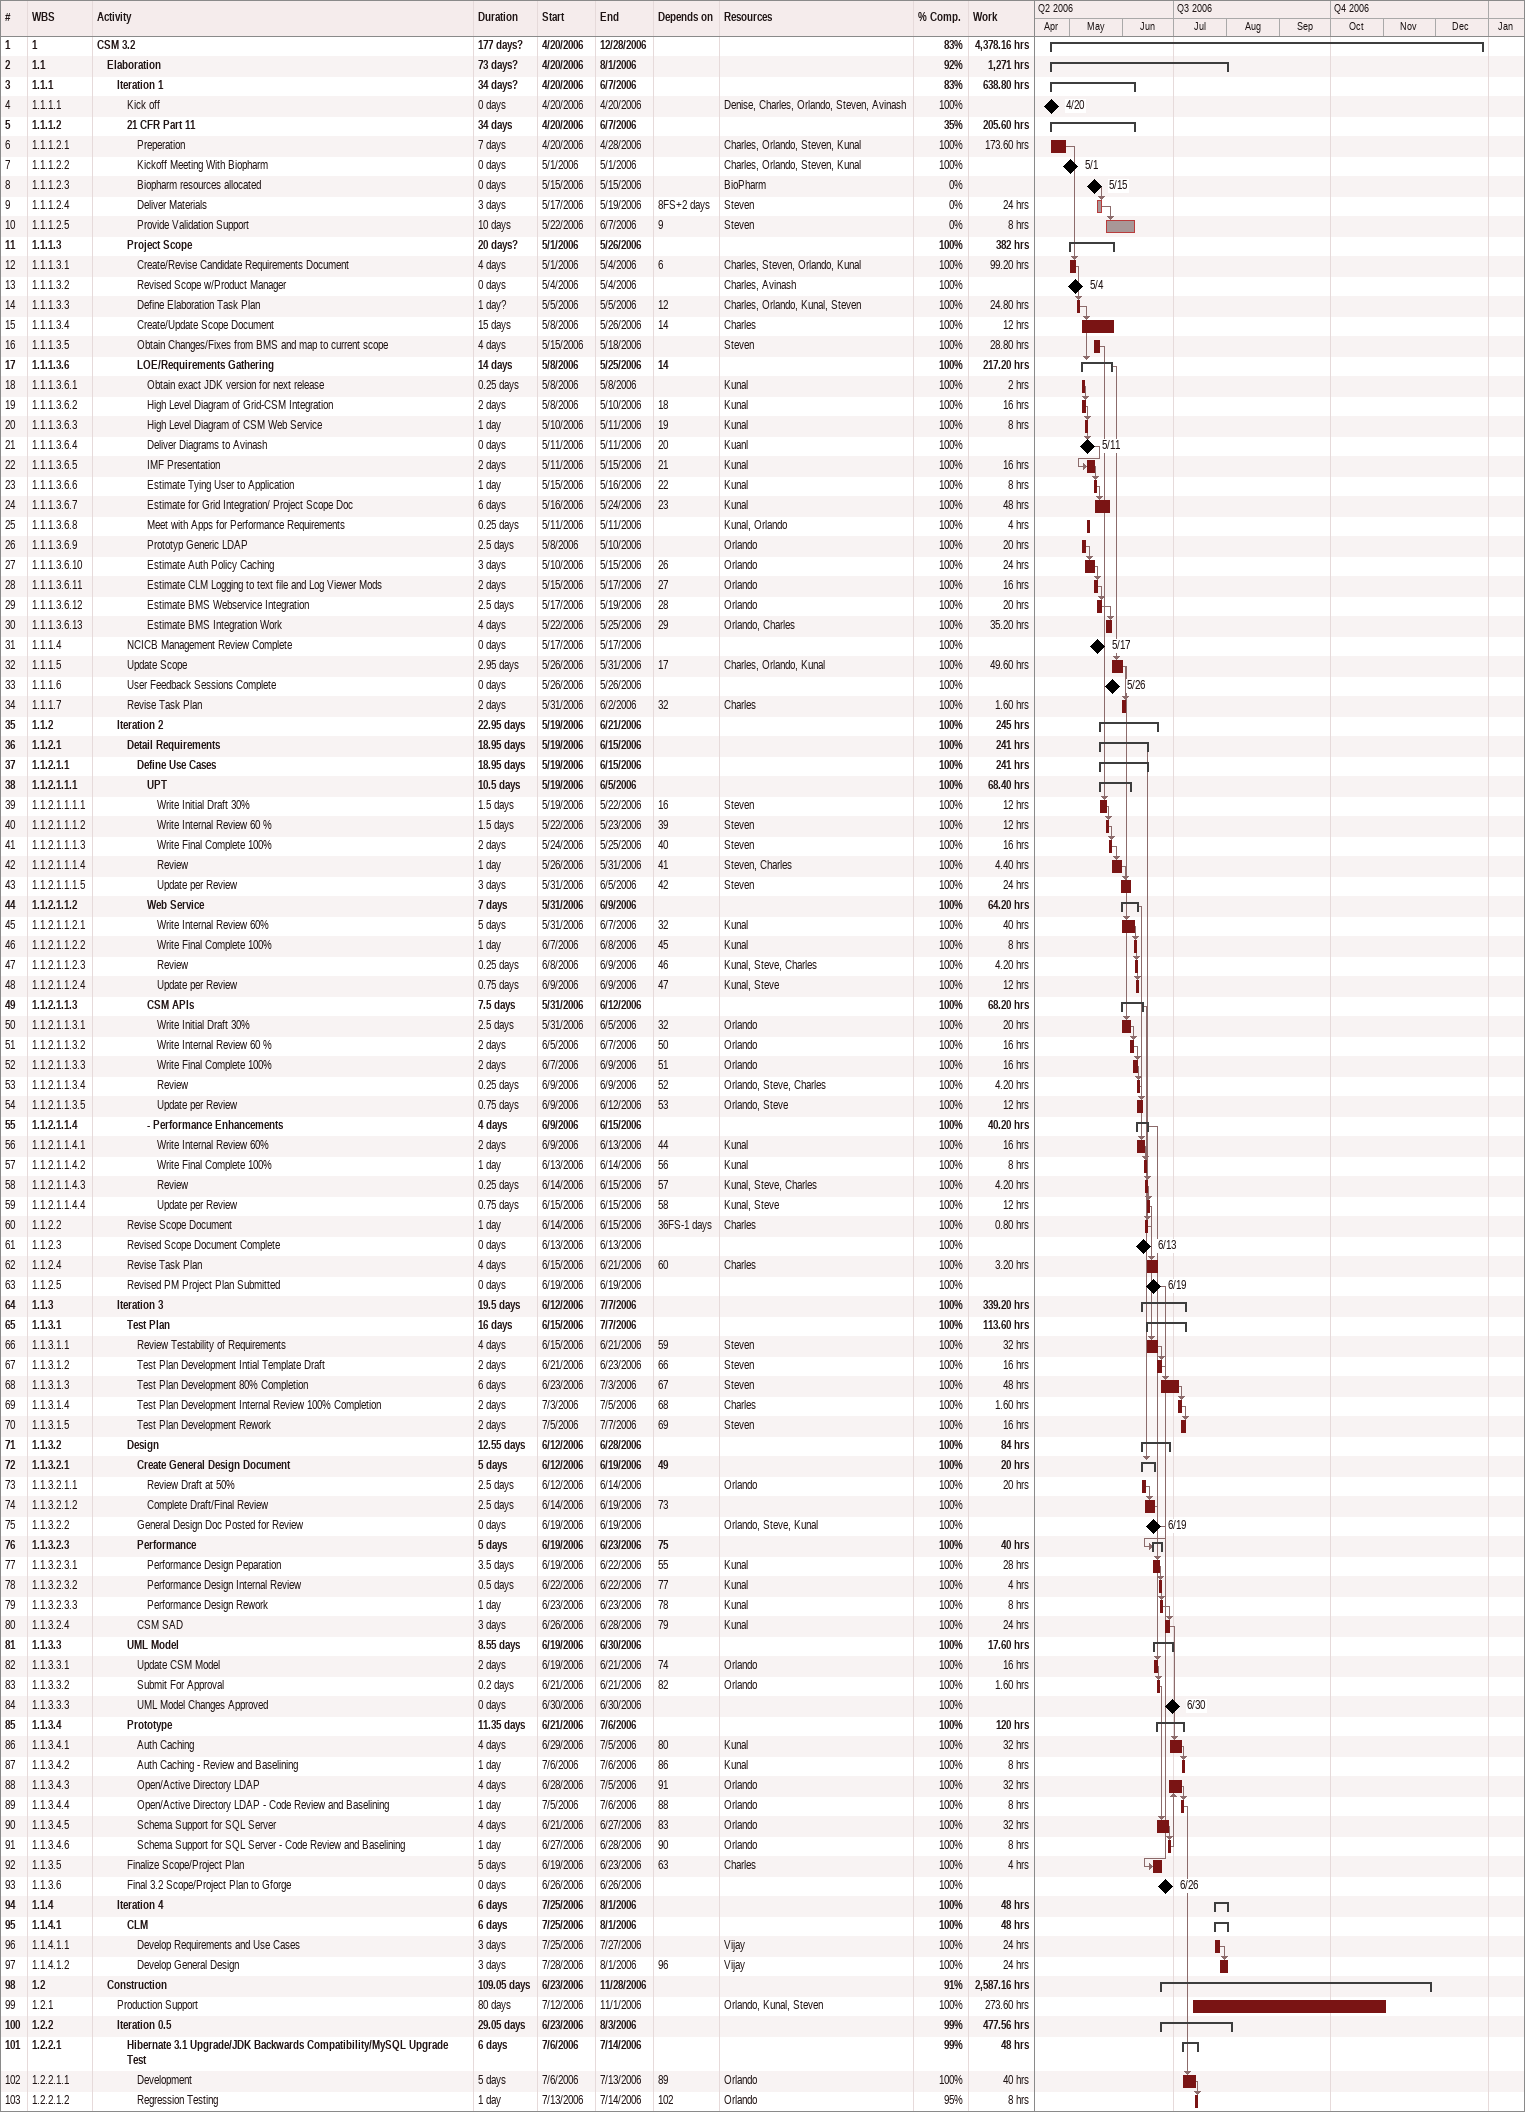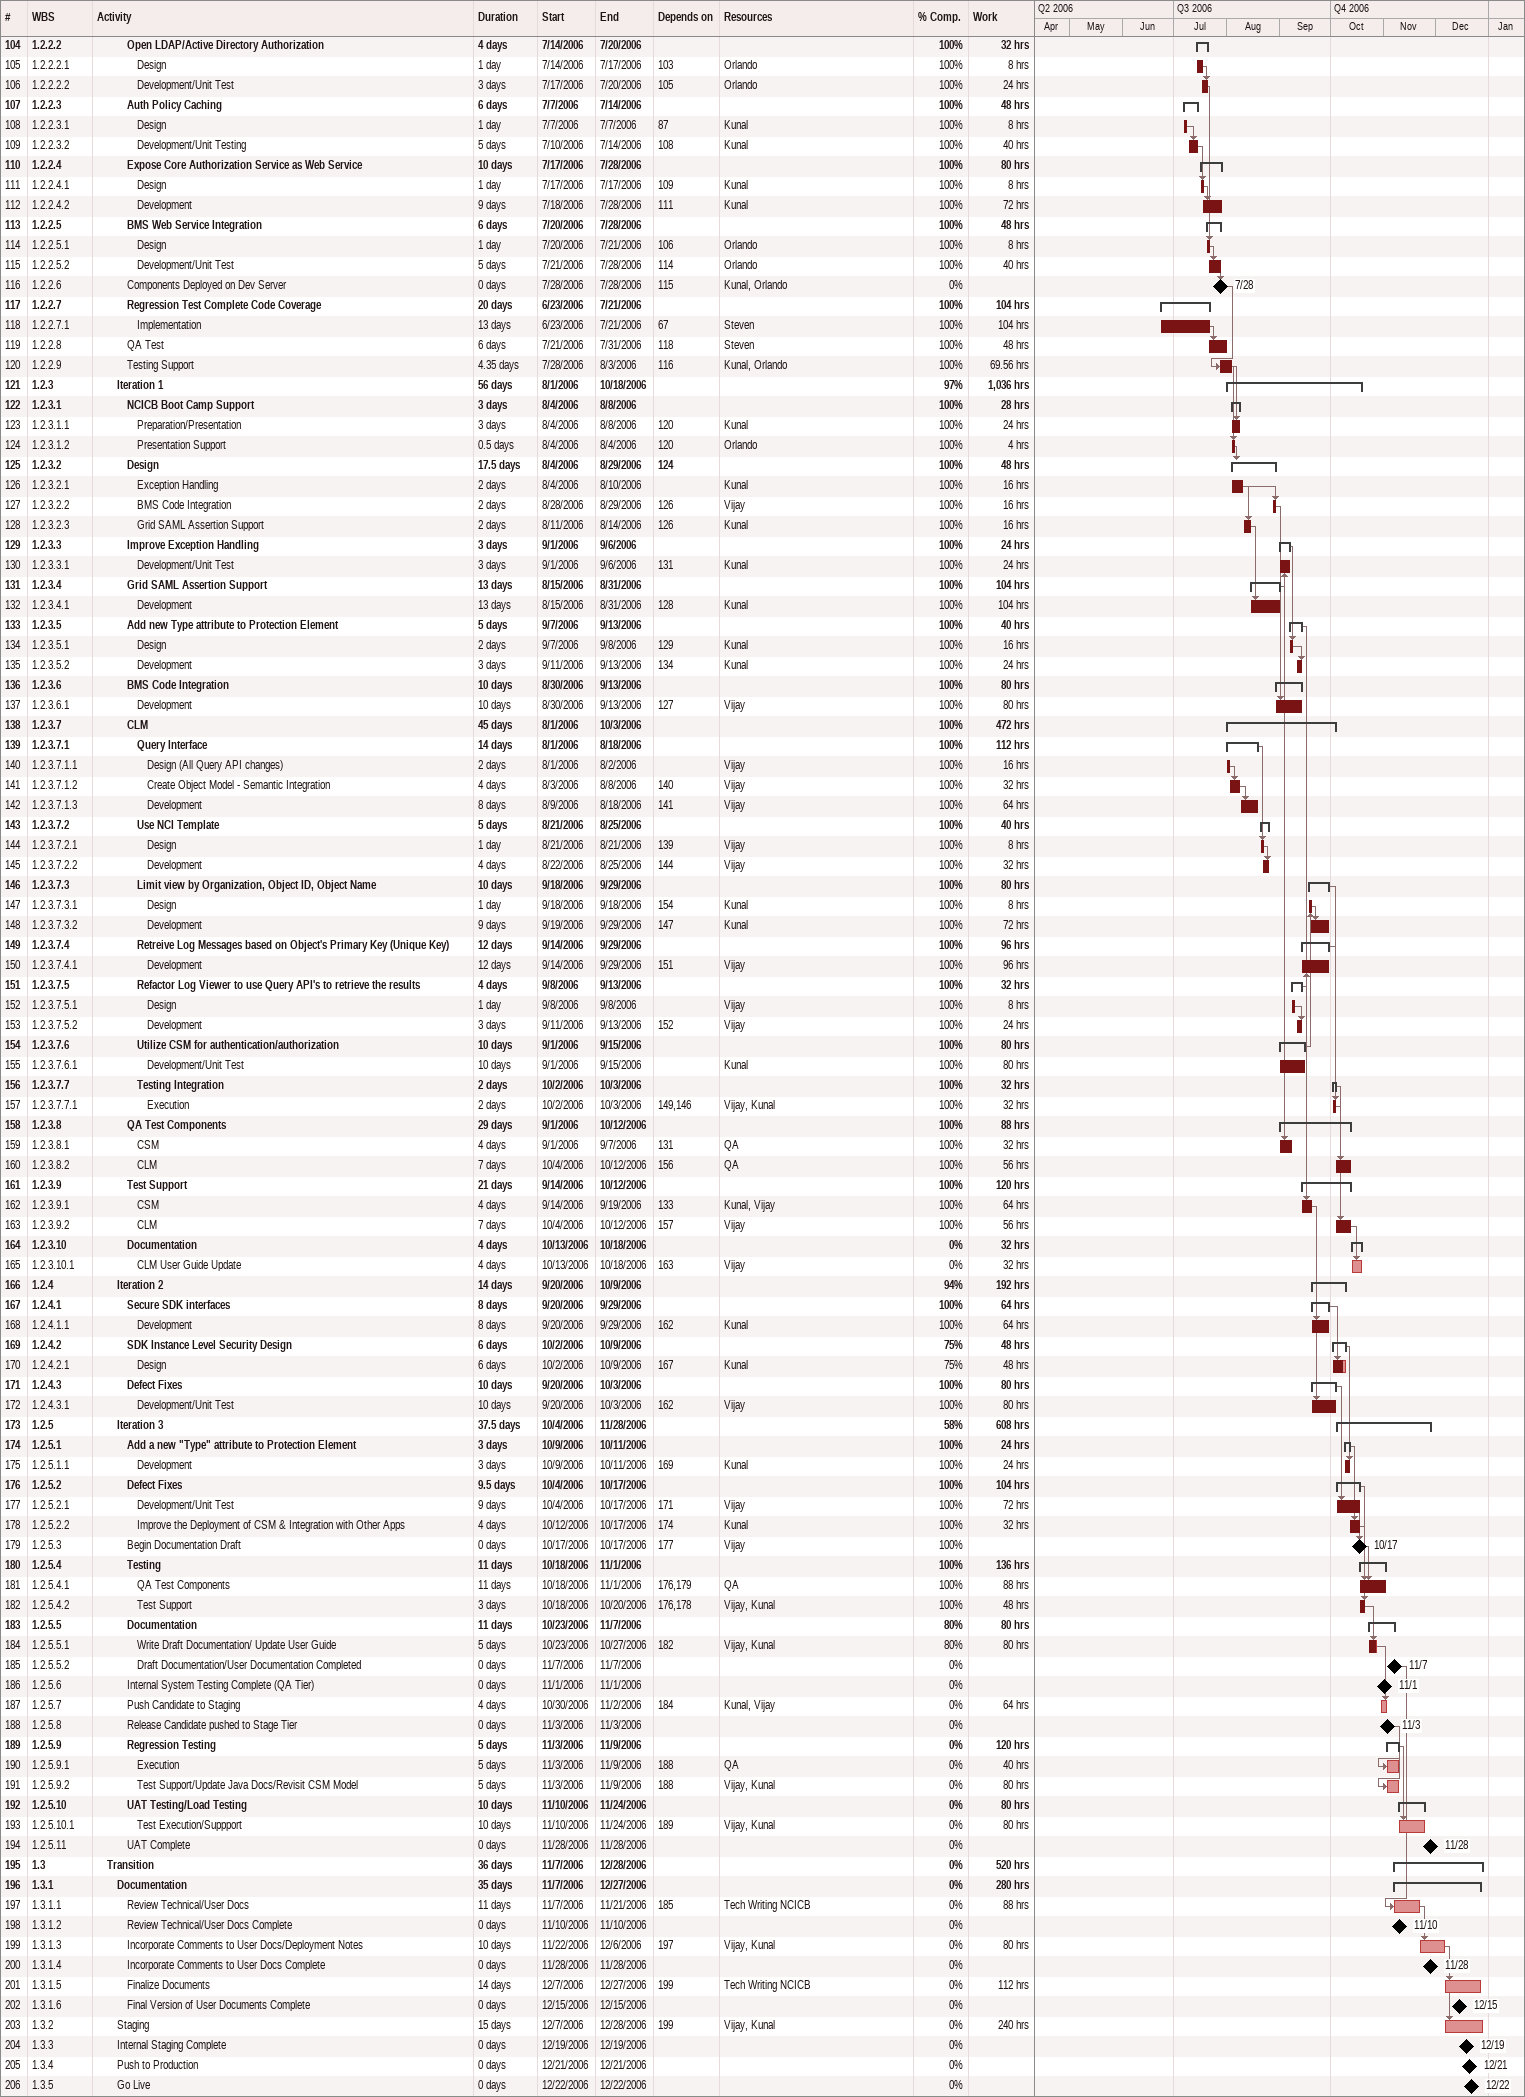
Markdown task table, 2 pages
| ID | WBS | Task | Duration | Start | Finish | Predecessors | Resources | % complete | Work (h) |
|---|---|---|---|---|---|---|---|---|---|
| 1 | 1 | **CSM 3.2** | 177d? | 2006-04-20 | 2006-12-28 |  |  | 83 | 4378.16 |
| 2 | 1.1 | **Elaboration** | 73d? | 2006-04-20 | 2006-08-01 |  |  | 92 | 1271 |
| 3 | 1.1.1 | **Iteration 1** | 34d? | 2006-04-20 | 2006-06-07 |  |  | 83 | 638.80 |
| 4 | 1.1.1.1 | Kick off | 0d | 2006-04-20 | 2006-04-20 |  | Denise, Charles, Orlando, Steven, Avinash | 100 |  |
| 5 | 1.1.1.2 | **21 CFR Part 11** | 34d | 2006-04-20 | 2006-06-07 |  |  | 35 | 205.60 |
| 6 | 1.1.1.2.1 | Preperation | 7d | 2006-04-20 | 2006-04-28 |  | Charles, Orlando, Steven, Kunal | 100 | 173.60 |
| 7 | 1.1.1.2.2 | Kickoff Meeting With Biopharm | 0d | 2006-05-01 | 2006-05-01 |  | Charles, Orlando, Steven, Kunal | 100 |  |
| 8 | 1.1.1.2.3 | Biopharm resources allocated | 0d | 2006-05-15 | 2006-05-15 |  | BioPharm | 0 |  |
| 9 | 1.1.1.2.4 | Deliver Materials | 3d | 2006-05-17 | 2006-05-19 | 8FS+2d | Steven | 0 | 24 |
| 10 | 1.1.1.2.5 | Provide Validation Support | 10d | 2006-05-22 | 2006-06-07 | 9 | Steven | 0 | 8 |
| 11 | 1.1.1.3 | **Project Scope** | 20d? | 2006-05-01 | 2006-05-26 |  |  | 100 | 382 |
| 12 | 1.1.1.3.1 | Create/Revise Candidate Requirements Document | 4d | 2006-05-01 | 2006-05-04 | 6 | Charles, Steven, Orlando, Kunal | 100 | 99.20 |
| 13 | 1.1.1.3.2 | Revised Scope w/Product Manager | 0d | 2006-05-04 | 2006-05-04 |  | Charles, Avinash | 100 |  |
| 14 | 1.1.1.3.3 | Define Elaboration Task Plan | 1d? | 2006-05-05 | 2006-05-05 | 12 | Charles, Orlando, Kunal, Steven | 100 | 24.80 |
| 15 | 1.1.1.3.4 | Create/Update Scope Document | 15d | 2006-05-08 | 2006-05-26 | 14 | Charles | 100 | 12 |
| 16 | 1.1.1.3.5 | Obtain Changes/Fixes from BMS and map to current scope | 4d | 2006-05-15 | 2006-05-18 |  | Steven | 100 | 28.80 |
| 17 | 1.1.1.3.6 | **LOE/Requirements Gathering** | 14d | 2006-05-08 | 2006-05-25 | 14 |  | 100 | 217.20 |
| 18 | 1.1.1.3.6.1 | Obtain exact JDK version for next release | 0.25d | 2006-05-08 | 2006-05-08 |  | Kunal | 100 | 2 |
| 19 | 1.1.1.3.6.2 | High Level Diagram of Grid-CSM Integration | 2d | 2006-05-08 | 2006-05-10 | 18 | Kunal | 100 | 16 |
| 20 | 1.1.1.3.6.3 | High Level Diagram of CSM Web Service | 1d | 2006-05-10 | 2006-05-11 | 19 | Kunal | 100 | 8 |
| 21 | 1.1.1.3.6.4 | Deliver Diagrams to Avinash | 0d | 2006-05-11 | 2006-05-11 | 20 | Kuanl | 100 |  |
| 22 | 1.1.1.3.6.5 | IMF Presentation | 2d | 2006-05-11 | 2006-05-15 | 21 | Kunal | 100 | 16 |
| 23 | 1.1.1.3.6.6 | Estimate Tying User to Application | 1d | 2006-05-15 | 2006-05-16 | 22 | Kunal | 100 | 8 |
| 24 | 1.1.1.3.6.7 | Estimate for Grid Integration/ Project Scope Doc | 6d | 2006-05-16 | 2006-05-24 | 23 | Kunal | 100 | 48 |
| 25 | 1.1.1.3.6.8 | Meet with Apps for Performance Requirements | 0.25d | 2006-05-11 | 2006-05-11 |  | Kunal, Orlando | 100 | 4 |
| 26 | 1.1.1.3.6.9 | Prototyp Generic LDAP | 2.5d | 2006-05-08 | 2006-05-10 |  | Orlando | 100 | 20 |
| 27 | 1.1.1.3.6.10 | Estimate Auth Policy Caching | 3d | 2006-05-10 | 2006-05-15 | 26 | Orlando | 100 | 24 |
| 28 | 1.1.1.3.6.11 | Estimate CLM Logging to text file and Log Viewer Mods | 2d | 2006-05-15 | 2006-05-17 | 27 | Orlando | 100 | 16 |
| 29 | 1.1.1.3.6.12 | Estimate BMS Webservice Integration | 2.5d | 2006-05-17 | 2006-05-19 | 28 | Orlando | 100 | 20 |
| 30 | 1.1.1.3.6.13 | Estimate BMS Integration Work | 4d | 2006-05-22 | 2006-05-25 | 29 | Orlando, Charles | 100 | 35.20 |
| 31 | 1.1.1.4 | NCICB Management Review Complete | 0d | 2006-05-17 | 2006-05-17 |  |  | 100 |  |
| 32 | 1.1.1.5 | Update Scope | 2.95d | 2006-05-26 | 2006-05-31 | 17 | Charles, Orlando, Kunal | 100 | 49.60 |
| 33 | 1.1.1.6 | User Feedback Sessions Complete | 0d | 2006-05-26 | 2006-05-26 |  |  | 100 |  |
| 34 | 1.1.1.7 | Revise Task Plan | 2d | 2006-05-31 | 2006-06-02 | 32 | Charles | 100 | 1.60 |
| 35 | 1.1.2 | **Iteration 2** | 22.95d | 2006-05-19 | 2006-06-21 |  |  | 100 | 245 |
| 36 | 1.1.2.1 | **Detail Requirements** | 18.95d | 2006-05-19 | 2006-06-15 |  |  | 100 | 241 |
| 37 | 1.1.2.1.1 | **Define Use Cases** | 18.95d | 2006-05-19 | 2006-06-15 |  |  | 100 | 241 |
| 38 | 1.1.2.1.1.1 | **UPT** | 10.5d | 2006-05-19 | 2006-06-05 |  |  | 100 | 68.40 |
| 39 | 1.1.2.1.1.1.1 | Write Initial Draft 30% | 1.5d | 2006-05-19 | 2006-05-22 | 16 | Steven | 100 | 12 |
| 40 | 1.1.2.1.1.1.2 | Write Internal Review 60 % | 1.5d | 2006-05-22 | 2006-05-23 | 39 | Steven | 100 | 12 |
| 41 | 1.1.2.1.1.1.3 | Write Final Complete 100% | 2d | 2006-05-24 | 2006-05-25 | 40 | Steven | 100 | 16 |
| 42 | 1.1.2.1.1.1.4 | Review | 1d | 2006-05-26 | 2006-05-31 | 41 | Steven, Charles | 100 | 4.40 |
| 43 | 1.1.2.1.1.1.5 | Update per Review | 3d | 2006-05-31 | 2006-06-05 | 42 | Steven | 100 | 24 |
| 44 | 1.1.2.1.1.2 | **Web Service** | 7d | 2006-05-31 | 2006-06-09 |  |  | 100 | 64.20 |
| 45 | 1.1.2.1.1.2.1 | Write Internal Review 60% | 5d | 2006-05-31 | 2006-06-07 | 32 | Kunal | 100 | 40 |
| 46 | 1.1.2.1.1.2.2 | Write Final Complete 100% | 1d | 2006-06-07 | 2006-06-08 | 45 | Kunal | 100 | 8 |
| 47 | 1.1.2.1.1.2.3 | Review | 0.25d | 2006-06-08 | 2006-06-09 | 46 | Kunal, Steve, Charles | 100 | 4.20 |
| 48 | 1.1.2.1.1.2.4 | Update per Review | 0.75d | 2006-06-09 | 2006-06-09 | 47 | Kunal, Steve | 100 | 12 |
| 49 | 1.1.2.1.1.3 | **CSM APIs** | 7.5d | 2006-05-31 | 2006-06-12 |  |  | 100 | 68.20 |
| 50 | 1.1.2.1.1.3.1 | Write Initial Draft 30% | 2.5d | 2006-05-31 | 2006-06-05 | 32 | Orlando | 100 | 20 |
| 51 | 1.1.2.1.1.3.2 | Write Internal Review 60 % | 2d | 2006-06-05 | 2006-06-07 | 50 | Orlando | 100 | 16 |
| 52 | 1.1.2.1.1.3.3 | Write Final Complete 100% | 2d | 2006-06-07 | 2006-06-09 | 51 | Orlando | 100 | 16 |
| 53 | 1.1.2.1.1.3.4 | Review | 0.25d | 2006-06-09 | 2006-06-09 | 52 | Orlando, Steve, Charles | 100 | 4.20 |
| 54 | 1.1.2.1.1.3.5 | Update per Review | 0.75d | 2006-06-09 | 2006-06-12 | 53 | Orlando, Steve | 100 | 12 |
| 55 | 1.1.2.1.1.4 | **- Performance Enhancements** | 4d | 2006-06-09 | 2006-06-15 |  |  | 100 | 40.20 |
| 56 | 1.1.2.1.1.4.1 | Write Internal Review 60% | 2d | 2006-06-09 | 2006-06-13 | 44 | Kunal | 100 | 16 |
| 57 | 1.1.2.1.1.4.2 | Write Final Complete 100% | 1d | 2006-06-13 | 2006-06-14 | 56 | Kunal | 100 | 8 |
| 58 | 1.1.2.1.1.4.3 | Review | 0.25d | 2006-06-14 | 2006-06-15 | 57 | Kunal, Steve, Charles | 100 | 4.20 |
| 59 | 1.1.2.1.1.4.4 | Update per Review | 0.75d | 2006-06-15 | 2006-06-15 | 58 | Kunal, Steve | 100 | 12 |
| 60 | 1.1.2.2 | Revise Scope Document | 1d | 2006-06-14 | 2006-06-15 | 36FS-1d | Charles | 100 | 0.80 |
| 61 | 1.1.2.3 | Revised Scope Document Complete | 0d | 2006-06-13 | 2006-06-13 |  |  | 100 |  |
| 62 | 1.1.2.4 | Revise Task Plan | 4d | 2006-06-15 | 2006-06-21 | 60 | Charles | 100 | 3.20 |
| 63 | 1.1.2.5 | Revised PM Project Plan Submitted | 0d | 2006-06-19 | 2006-06-19 |  |  | 100 |  |
| 64 | 1.1.3 | **Iteration 3** | 19.5d | 2006-06-12 | 2006-07-07 |  |  | 100 | 339.20 |
| 65 | 1.1.3.1 | **Test Plan** | 16d | 2006-06-15 | 2006-07-07 |  |  | 100 | 113.60 |
| 66 | 1.1.3.1.1 | Review Testability of Requirements | 4d | 2006-06-15 | 2006-06-21 | 59 | Steven | 100 | 32 |
| 67 | 1.1.3.1.2 | Test Plan Development Intial Template Draft | 2d | 2006-06-21 | 2006-06-23 | 66 | Steven | 100 | 16 |
| 68 | 1.1.3.1.3 | Test Plan Development 80% Completion | 6d | 2006-06-23 | 2006-07-03 | 67 | Steven | 100 | 48 |
| 69 | 1.1.3.1.4 | Test Plan Development Internal Review 100% Completion | 2d | 2006-07-03 | 2006-07-05 | 68 | Charles | 100 | 1.60 |
| 70 | 1.1.3.1.5 | Test Plan Development Rework | 2d | 2006-07-05 | 2006-07-07 | 69 | Steven | 100 | 16 |
| 71 | 1.1.3.2 | **Design** | 12.55d | 2006-06-12 | 2006-06-28 |  |  | 100 | 84 |
| 72 | 1.1.3.2.1 | **Create General Design Document** | 5d | 2006-06-12 | 2006-06-19 | 49 |  | 100 | 20 |
| 73 | 1.1.3.2.1.1 | Review Draft at 50% | 2.5d | 2006-06-12 | 2006-06-14 |  | Orlando | 100 | 20 |
| 74 | 1.1.3.2.1.2 | Complete Draft/Final Review | 2.5d | 2006-06-14 | 2006-06-19 | 73 |  | 100 |  |
| 75 | 1.1.3.2.2 | General Design Doc Posted for Review | 0d | 2006-06-19 | 2006-06-19 |  | Orlando, Steve, Kunal | 100 |  |
| 76 | 1.1.3.2.3 | **Performance** | 5d | 2006-06-19 | 2006-06-23 | 75 |  | 100 | 40 |
| 77 | 1.1.3.2.3.1 | Performance Design Peparation | 3.5d | 2006-06-19 | 2006-06-22 | 55 | Kunal | 100 | 28 |
| 78 | 1.1.3.2.3.2 | Performance Design Internal Review | 0.5d | 2006-06-22 | 2006-06-22 | 77 | Kunal | 100 | 4 |
| 79 | 1.1.3.2.3.3 | Performance Design Rework | 1d | 2006-06-23 | 2006-06-23 | 78 | Kunal | 100 | 8 |
| 80 | 1.1.3.2.4 | CSM SAD | 3d | 2006-06-26 | 2006-06-28 | 79 | Kunal | 100 | 24 |
| 81 | 1.1.3.3 | **UML Model** | 8.55d | 2006-06-19 | 2006-06-30 |  |  | 100 | 17.60 |
| 82 | 1.1.3.3.1 | Update CSM Model | 2d | 2006-06-19 | 2006-06-21 | 74 | Orlando | 100 | 16 |
| 83 | 1.1.3.3.2 | Submit For Approval | 0.2d | 2006-06-21 | 2006-06-21 | 82 | Orlando | 100 | 1.60 |
| 84 | 1.1.3.3.3 | UML Model Changes Approved | 0d | 2006-06-30 | 2006-06-30 |  |  | 100 |  |
| 85 | 1.1.3.4 | **Prototype** | 11.35d | 2006-06-21 | 2006-07-06 |  |  | 100 | 120 |
| 86 | 1.1.3.4.1 | Auth Caching | 4d | 2006-06-29 | 2006-07-05 | 80 | Kunal | 100 | 32 |
| 87 | 1.1.3.4.2 | Auth Caching - Review and Baselining | 1d | 2006-07-06 | 2006-07-06 | 86 | Kunal | 100 | 8 |
| 88 | 1.1.3.4.3 | Open/Active Directory LDAP | 4d | 2006-06-28 | 2006-07-05 | 91 | Orlando | 100 | 32 |
| 89 | 1.1.3.4.4 | Open/Active Directory LDAP - Code Review and Baselining | 1d | 2006-07-05 | 2006-07-06 | 88 | Orlando | 100 | 8 |
| 90 | 1.1.3.4.5 | Schema Support for SQL Server | 4d | 2006-06-21 | 2006-06-27 | 83 | Orlando | 100 | 32 |
| 91 | 1.1.3.4.6 | Schema Support for SQL Server - Code Review and Baselining | 1d | 2006-06-27 | 2006-06-28 | 90 | Orlando | 100 | 8 |
| 92 | 1.1.3.5 | Finalize Scope/Project Plan | 5d | 2006-06-19 | 2006-06-23 | 63 | Charles | 100 | 4 |
| 93 | 1.1.3.6 | Final 3.2 Scope/Project Plan to Gforge | 0d | 2006-06-26 | 2006-06-26 |  |  | 100 |  |
| 94 | 1.1.4 | **Iteration 4** | 6d | 2006-07-25 | 2006-08-01 |  |  | 100 | 48 |
| 95 | 1.1.4.1 | **CLM** | 6d | 2006-07-25 | 2006-08-01 |  |  | 100 | 48 |
| 96 | 1.1.4.1.1 | Develop Requirements and Use Cases | 3d | 2006-07-25 | 2006-07-27 |  | Vijay | 100 | 24 |
| 97 | 1.1.4.1.2 | Develop General Design | 3d | 2006-07-28 | 2006-08-01 | 96 | Vijay | 100 | 24 |
| 98 | 1.2 | **Construction** | 109.05d | 2006-06-23 | 2006-11-28 |  |  | 91 | 2587.16 |
| 99 | 1.2.1 | Production Support | 80d | 2006-07-12 | 2006-11-01 |  | Orlando, Kunal, Steven | 100 | 273.60 |
| 100 | 1.2.2 | **Iteration 0.5** | 29.05d | 2006-06-23 | 2006-08-03 |  |  | 99 | 477.56 |
| 101 | 1.2.2.1 | **Hibernate 3.1 Upgrade/JDK Backwards Compatibility/MySQL Upgrade Test** | 6d | 2006-07-06 | 2006-07-14 |  |  | 99 | 48 |
| 102 | 1.2.2.1.1 | Development | 5d | 2006-07-06 | 2006-07-13 | 89 | Orlando | 100 | 40 |
| 103 | 1.2.2.1.2 | Regression Testing | 1d | 2006-07-13 | 2006-07-14 | 102 | Orlando | 95 | 8 |
| 104 | 1.2.2.2 | **Open LDAP/Active Directory Authorization** | 4d | 2006-07-14 | 2006-07-20 |  |  | 100 | 32 |
| 105 | 1.2.2.2.1 | Design | 1d | 2006-07-14 | 2006-07-17 | 103 | Orlando | 100 | 8 |
| 106 | 1.2.2.2.2 | Development/Unit Test | 3d | 2006-07-17 | 2006-07-20 | 105 | Orlando | 100 | 24 |
| 107 | 1.2.2.3 | **Auth Policy Caching** | 6d | 2006-07-07 | 2006-07-14 |  |  | 100 | 48 |
| 108 | 1.2.2.3.1 | Design | 1d | 2006-07-07 | 2006-07-07 | 87 | Kunal | 100 | 8 |
| 109 | 1.2.2.3.2 | Development/Unit Testing | 5d | 2006-07-10 | 2006-07-14 | 108 | Kunal | 100 | 40 |
| 110 | 1.2.2.4 | **Expose Core Authorization Service as Web Service** | 10d | 2006-07-17 | 2006-07-28 |  |  | 100 | 80 |
| 111 | 1.2.2.4.1 | Design | 1d | 2006-07-17 | 2006-07-17 | 109 | Kunal | 100 | 8 |
| 112 | 1.2.2.4.2 | Development | 9d | 2006-07-18 | 2006-07-28 | 111 | Kunal | 100 | 72 |
| 113 | 1.2.2.5 | **BMS Web Service Integration** | 6d | 2006-07-20 | 2006-07-28 |  |  | 100 | 48 |
| 114 | 1.2.2.5.1 | Design | 1d | 2006-07-20 | 2006-07-21 | 106 | Orlando | 100 | 8 |
| 115 | 1.2.2.5.2 | Development/Unit Test | 5d | 2006-07-21 | 2006-07-28 | 114 | Orlando | 100 | 40 |
| 116 | 1.2.2.6 | Components Deployed on Dev Server | 0d | 2006-07-28 | 2006-07-28 | 115 | Kunal, Orlando | 0 |  |
| 117 | 1.2.2.7 | **Regression Test Complete Code Coverage** | 20d | 2006-06-23 | 2006-07-21 |  |  | 100 | 104 |
| 118 | 1.2.2.7.1 | Implementation | 13d | 2006-06-23 | 2006-07-21 | 67 | Steven | 100 | 104 |
| 119 | 1.2.2.8 | QA Test | 6d | 2006-07-21 | 2006-07-31 | 118 | Steven | 100 | 48 |
| 120 | 1.2.2.9 | Testing Support | 4.35d | 2006-07-28 | 2006-08-03 | 116 | Kunal, Orlando | 100 | 69.56 |
| 121 | 1.2.3 | **Iteration 1** | 56d | 2006-08-01 | 2006-10-18 |  |  | 97 | 1036 |
| 122 | 1.2.3.1 | **NCICB Boot Camp Support** | 3d | 2006-08-04 | 2006-08-08 |  |  | 100 | 28 |
| 123 | 1.2.3.1.1 | Preparation/Presentation | 3d | 2006-08-04 | 2006-08-08 | 120 | Kunal | 100 | 24 |
| 124 | 1.2.3.1.2 | Presentation Support | 0.5d | 2006-08-04 | 2006-08-04 | 120 | Orlando | 100 | 4 |
| 125 | 1.2.3.2 | **Design** | 17.5d | 2006-08-04 | 2006-08-29 | 124 |  | 100 | 48 |
| 126 | 1.2.3.2.1 | Exception Handling | 2d | 2006-08-04 | 2006-08-10 |  | Kunal | 100 | 16 |
| 127 | 1.2.3.2.2 | BMS Code Integration | 2d | 2006-08-28 | 2006-08-29 | 126 | Vijay | 100 | 16 |
| 128 | 1.2.3.2.3 | Grid SAML Assertion Support | 2d | 2006-08-11 | 2006-08-14 | 126 | Kunal | 100 | 16 |
| 129 | 1.2.3.3 | **Improve Exception Handling** | 3d | 2006-09-01 | 2006-09-06 |  |  | 100 | 24 |
| 130 | 1.2.3.3.1 | Development/Unit Test | 3d | 2006-09-01 | 2006-09-06 | 131 | Kunal | 100 | 24 |
| 131 | 1.2.3.4 | **Grid SAML Assertion Support** | 13d | 2006-08-15 | 2006-08-31 |  |  | 100 | 104 |
| 132 | 1.2.3.4.1 | Development | 13d | 2006-08-15 | 2006-08-31 | 128 | Kunal | 100 | 104 |
| 133 | 1.2.3.5 | **Add new Type attribute to Protection Element** | 5d | 2006-09-07 | 2006-09-13 |  |  | 100 | 40 |
| 134 | 1.2.3.5.1 | Design | 2d | 2006-09-07 | 2006-09-08 | 129 | Kunal | 100 | 16 |
| 135 | 1.2.3.5.2 | Development | 3d | 2006-09-11 | 2006-09-13 | 134 | Kunal | 100 | 24 |
| 136 | 1.2.3.6 | **BMS Code Integration** | 10d | 2006-08-30 | 2006-09-13 |  |  | 100 | 80 |
| 137 | 1.2.3.6.1 | Development | 10d | 2006-08-30 | 2006-09-13 | 127 | Vijay | 100 | 80 |
| 138 | 1.2.3.7 | **CLM** | 45d | 2006-08-01 | 2006-10-03 |  |  | 100 | 472 |
| 139 | 1.2.3.7.1 | **Query Interface** | 14d | 2006-08-01 | 2006-08-18 |  |  | 100 | 112 |
| 140 | 1.2.3.7.1.1 | Design (All Query API changes) | 2d | 2006-08-01 | 2006-08-02 |  | Vijay | 100 | 16 |
| 141 | 1.2.3.7.1.2 | Create Object Model - Semantic Integration | 4d | 2006-08-03 | 2006-08-08 | 140 | Vijay | 100 | 32 |
| 142 | 1.2.3.7.1.3 | Development | 8d | 2006-08-09 | 2006-08-18 | 141 | Vijay | 100 | 64 |
| 143 | 1.2.3.7.2 | **Use NCI Template** | 5d | 2006-08-21 | 2006-08-25 |  |  | 100 | 40 |
| 144 | 1.2.3.7.2.1 | Design | 1d | 2006-08-21 | 2006-08-21 | 139 | Vijay | 100 | 8 |
| 145 | 1.2.3.7.2.2 | Development | 4d | 2006-08-22 | 2006-08-25 | 144 | Vijay | 100 | 32 |
| 146 | 1.2.3.7.3 | **Limit view by Organization, Object ID, Object Name** | 10d | 2006-09-18 | 2006-09-29 |  |  | 100 | 80 |
| 147 | 1.2.3.7.3.1 | Design | 1d | 2006-09-18 | 2006-09-18 | 154 | Kunal | 100 | 8 |
| 148 | 1.2.3.7.3.2 | Development | 9d | 2006-09-19 | 2006-09-29 | 147 | Kunal | 100 | 72 |
| 149 | 1.2.3.7.4 | **Retreive Log Messages based on Object's Primary Key (Unique Key)** | 12d | 2006-09-14 | 2006-09-29 |  |  | 100 | 96 |
| 150 | 1.2.3.7.4.1 | Development | 12d | 2006-09-14 | 2006-09-29 | 151 | Vijay | 100 | 96 |
| 151 | 1.2.3.7.5 | **Refactor Log Viewer to use Query API's to retrieve the results** | 4d | 2006-09-08 | 2006-09-13 |  |  | 100 | 32 |
| 152 | 1.2.3.7.5.1 | Design | 1d | 2006-09-08 | 2006-09-08 |  | Vijay | 100 | 8 |
| 153 | 1.2.3.7.5.2 | Development | 3d | 2006-09-11 | 2006-09-13 | 152 | Vijay | 100 | 24 |
| 154 | 1.2.3.7.6 | **Utilize CSM for authentication/authorization** | 10d | 2006-09-01 | 2006-09-15 |  |  | 100 | 80 |
| 155 | 1.2.3.7.6.1 | Development/Unit Test | 10d | 2006-09-01 | 2006-09-15 |  | Kunal | 100 | 80 |
| 156 | 1.2.3.7.7 | **Testing Integration** | 2d | 2006-10-02 | 2006-10-03 |  |  | 100 | 32 |
| 157 | 1.2.3.7.7.1 | Execution | 2d | 2006-10-02 | 2006-10-03 | 149, 146 | Vijay, Kunal | 100 | 32 |
| 158 | 1.2.3.8 | **QA Test Components** | 29d | 2006-09-01 | 2006-10-12 |  |  | 100 | 88 |
| 159 | 1.2.3.8.1 | CSM | 4d | 2006-09-01 | 2006-09-07 | 131 | QA | 100 | 32 |
| 160 | 1.2.3.8.2 | CLM | 7d | 2006-10-04 | 2006-10-12 | 156 | QA | 100 | 56 |
| 161 | 1.2.3.9 | **Test Support** | 21d | 2006-09-14 | 2006-10-12 |  |  | 100 | 120 |
| 162 | 1.2.3.9.1 | CSM | 4d | 2006-09-14 | 2006-09-19 | 133 | Kunal, Vijay | 100 | 64 |
| 163 | 1.2.3.9.2 | CLM | 7d | 2006-10-04 | 2006-10-12 | 157 | Vijay | 100 | 56 |
| 164 | 1.2.3.10 | **Documentation** | 4d | 2006-10-13 | 2006-10-18 |  |  | 0 | 32 |
| 165 | 1.2.3.10.1 | CLM User Guide Update | 4d | 2006-10-13 | 2006-10-18 | 163 | Vijay | 0 | 32 |
| 166 | 1.2.4 | **Iteration 2** | 14d | 2006-09-20 | 2006-10-09 |  |  | 94 | 192 |
| 167 | 1.2.4.1 | **Secure SDK interfaces** | 8d | 2006-09-20 | 2006-09-29 |  |  | 100 | 64 |
| 168 | 1.2.4.1.1 | Development | 8d | 2006-09-20 | 2006-09-29 | 162 | Kunal | 100 | 64 |
| 169 | 1.2.4.2 | **SDK Instance Level Security Design** | 6d | 2006-10-02 | 2006-10-09 |  |  | 75 | 48 |
| 170 | 1.2.4.2.1 | Design | 6d | 2006-10-02 | 2006-10-09 | 167 | Kunal | 75 | 48 |
| 171 | 1.2.4.3 | **Defect Fixes** | 10d | 2006-09-20 | 2006-10-03 |  |  | 100 | 80 |
| 172 | 1.2.4.3.1 | Development/Unit Test | 10d | 2006-09-20 | 2006-10-03 | 162 | Vijay | 100 | 80 |
| 173 | 1.2.5 | **Iteration 3** | 37.5d | 2006-10-04 | 2006-11-28 |  |  | 58 | 608 |
| 174 | 1.2.5.1 | **Add a new "Type" attribute to Protection Element** | 3d | 2006-10-09 | 2006-10-11 |  |  | 100 | 24 |
| 175 | 1.2.5.1.1 | Development | 3d | 2006-10-09 | 2006-10-11 | 169 | Kunal | 100 | 24 |
| 176 | 1.2.5.2 | **Defect Fixes** | 9.5d | 2006-10-04 | 2006-10-17 |  |  | 100 | 104 |
| 177 | 1.2.5.2.1 | Development/Unit Test | 9d | 2006-10-04 | 2006-10-17 | 171 | Vijay | 100 | 72 |
| 178 | 1.2.5.2.2 | Improve the Deployment of CSM & Integration with Other Apps | 4d | 2006-10-12 | 2006-10-17 | 174 | Kunal | 100 | 32 |
| 179 | 1.2.5.3 | Begin Documentation Draft | 0d | 2006-10-17 | 2006-10-17 | 177 | Vijay | 100 |  |
| 180 | 1.2.5.4 | **Testing** | 11d | 2006-10-18 | 2006-11-01 |  |  | 100 | 136 |
| 181 | 1.2.5.4.1 | QA Test Components | 11d | 2006-10-18 | 2006-11-01 | 176, 179 | QA | 100 | 88 |
| 182 | 1.2.5.4.2 | Test Support | 3d | 2006-10-18 | 2006-10-20 | 176, 178 | Vijay, Kunal | 100 | 48 |
| 183 | 1.2.5.5 | **Documentation** | 11d | 2006-10-23 | 2006-11-07 |  |  | 80 | 80 |
| 184 | 1.2.5.5.1 | Write Draft Documentation/ Update User Guide | 5d | 2006-10-23 | 2006-10-27 | 182 | Vijay, Kunal | 80 | 80 |
| 185 | 1.2.5.5.2 | Draft Documentation/User Documentation Completed | 0d | 2006-11-07 | 2006-11-07 |  |  | 0 |  |
| 186 | 1.2.5.6 | Internal System Testing Complete (QA Tier) | 0d | 2006-11-01 | 2006-11-01 |  |  | 0 |  |
| 187 | 1.2.5.7 | Push Candidate to Staging | 4d | 2006-10-30 | 2006-11-02 | 184 | Kunal, Vijay | 0 | 64 |
| 188 | 1.2.5.8 | Release Candidate pushed to Stage Tier | 0d | 2006-11-03 | 2006-11-03 |  |  | 0 |  |
| 189 | 1.2.5.9 | **Regression Testing** | 5d | 2006-11-03 | 2006-11-09 |  |  | 0 | 120 |
| 190 | 1.2.5.9.1 | Execution | 5d | 2006-11-03 | 2006-11-09 | 188 | QA | 0 | 40 |
| 191 | 1.2.5.9.2 | Test Support/Update Java Docs/Revisit CSM Model | 5d | 2006-11-03 | 2006-11-09 | 188 | Vijay, Kunal | 0 | 80 |
| 192 | 1.2.5.10 | **UAT Testing/Load Testing** | 10d | 2006-11-10 | 2006-11-24 |  |  | 0 | 80 |
| 193 | 1.2.5.10.1 | Test Execution/Suppport | 10d | 2006-11-10 | 2006-11-24 | 189 | Vijay, Kunal | 0 | 80 |
| 194 | 1.2.5.11 | UAT Complete | 0d | 2006-11-28 | 2006-11-28 |  |  | 0 |  |
| 195 | 1.3 | **Transition** | 36d | 2006-11-07 | 2006-12-28 |  |  | 0 | 520 |
| 196 | 1.3.1 | **Documentation** | 35d | 2006-11-07 | 2006-12-27 |  |  | 0 | 280 |
| 197 | 1.3.1.1 | Review Technical/User Docs | 11d | 2006-11-07 | 2006-11-21 | 185 | Tech Writing NCICB | 0 | 88 |
| 198 | 1.3.1.2 | Review Technical/User Docs Complete | 0d | 2006-11-10 | 2006-11-10 |  |  | 0 |  |
| 199 | 1.3.1.3 | Incorporate Comments to User Docs/Deployment Notes | 10d | 2006-11-22 | 2006-12-06 | 197 | Vijay, Kunal | 0 | 80 |
| 200 | 1.3.1.4 | Incorporate Comments to User Docs Complete | 0d | 2006-11-28 | 2006-11-28 |  |  | 0 |  |
| 201 | 1.3.1.5 | Finalize Documents | 14d | 2006-12-07 | 2006-12-27 | 199 | Tech Writing NCICB | 0 | 112 |
| 202 | 1.3.1.6 | Final Version of User Documents Complete | 0d | 2006-12-15 | 2006-12-15 |  |  | 0 |  |
| 203 | 1.3.2 | Staging | 15d | 2006-12-07 | 2006-12-28 | 199 | Vijay, Kunal | 0 | 240 |
| 204 | 1.3.3 | Internal Staging Complete | 0d | 2006-12-19 | 2006-12-19 |  |  | 0 |  |
| 205 | 1.3.4 | Push to Production | 0d | 2006-12-21 | 2006-12-21 |  |  | 0 |  |
| 206 | 1.3.5 | Go Live | 0d | 2006-12-22 | 2006-12-22 |  |  | 0 |  |
